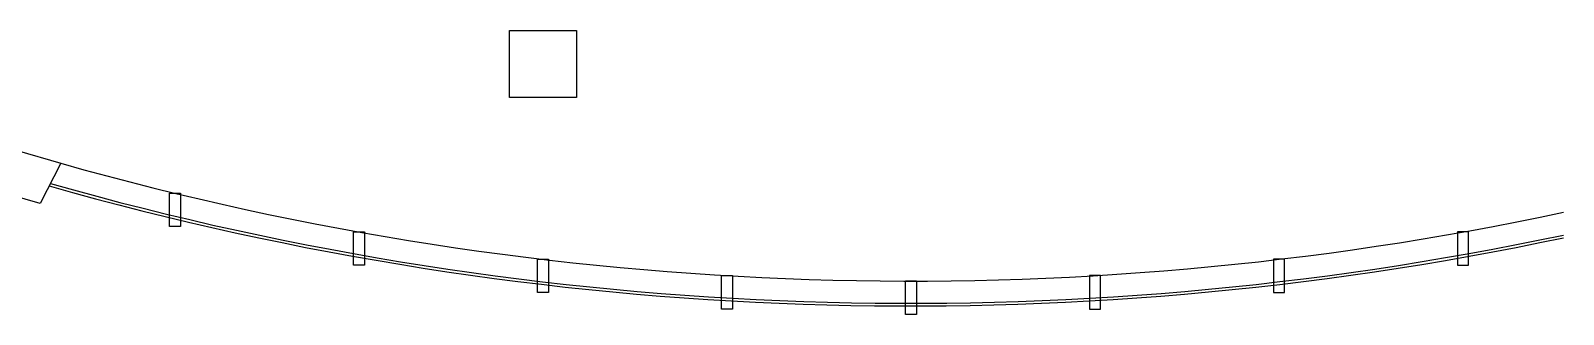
# Model space of a CAD drawing. Header units: millimetres. Extents: x 592430 to 684586, y -483905 to -416366.
# Drawn here: x 646539 to 660283, y -452657 to -450108 of the extents above; entities that cross this region are included whole.
import ezdxf

# ---------------------------------------------------------------- set-up
doc = ezdxf.new("R2010")
doc.units = ezdxf.units.MM
doc.header["$LTSCALE"] = 500
doc.layers.add('동물실', color=9, linetype='Continuous')

msp = doc.modelspace()

# ---------------------------------------------------------------- linework, layer by layer
at = {"layer": '동물실', "color": 251}
for p, q in [((650833, -450108), (651433, -450108)), ((650833, -450708), (650833, -450108)), ((651433, -450108), (651433, -450708)), ((651433, -450708), (650833, -450708)), ((646418, -451186), (646809, -451299)), ((646809, -451299), (646625, -451662)), ((646625, -451662), (646235, -451548)), ((647783, -451868), (647783, -451568)), ((647783, -451568), (647883, -451568)), ((647883, -451568), (647883, -451868)), ((647883, -451868), (647783, -451868)), ((649433, -452216), (649433, -451916)), ((649433, -451916), (649533, -451916)), ((649533, -451916), (649533, -452216)), ((659433, -451916), (659333, -451916)), ((659333, -451916), (659333, -452216)), ((659433, -452216), (659433, -451916)), ((649533, -452216), (649433, -452216)), ((651083, -452462), (651083, -452162)), ((651083, -452162), (651183, -452162)), ((651183, -452162), (651183, -452462)), ((657783, -452162), (657683, -452162)), ((657683, -452162), (657683, -452462)), ((657783, -452462), (657783, -452162)), ((659333, -452216), (659433, -452216)), ((652733, -452609), (652733, -452309)), ((652733, -452309), (652833, -452309)), ((652833, -452309), (652833, -452609)), ((654383, -452657), (654383, -452357)), ((654383, -452357), (654483, -452357)), ((654483, -452357), (654483, -452657)), ((656133, -452309), (656033, -452309)), ((656033, -452309), (656033, -452609)), ((656133, -452609), (656133, -452309)), ((651183, -452462), (651083, -452462)), ((657683, -452462), (657783, -452462)), ((652833, -452609), (652733, -452609)), ((654483, -452657), (654383, -452657)), ((656033, -452609), (656133, -452609))]:
    msp.add_line(p, q, dxfattribs=at)
for radius, start, end in [(27999, 254.1997, 282.0597), (28223, 254.1107, 281.9626), (28199, 254.1201, 281.9729)]:
    msp.add_arc((654433, -424359), radius, start, end, dxfattribs=at)

doc.saveas('drawing.dxf')
